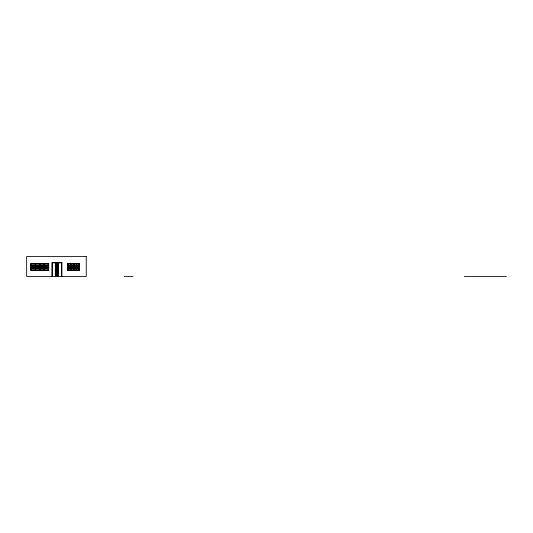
<?xml version="1.0" encoding="UTF-8"?>
<svg xmlns="http://www.w3.org/2000/svg" width="533" height="533" viewBox="0 0 533 533"><rect width="100%" height="100%" fill="white"/><g stroke="black" fill="none" stroke-linecap="round" stroke-linejoin="round"><path stroke-width="0.8" d="M61.908 262.529L51.974 262.529L51.974 276.434M35.464 263.935L39.522 263.935L39.522 265.867L35.464 265.867M44.239 263.935L48.296 263.935L48.296 265.867L44.239 265.867M73.374 263.935L70.809 263.935L70.809 265.867M67.824 265.78L79.417 265.78M31.161 265.947L39.602 265.947M39.935 265.947L48.376 265.947M67.991 265.947L73.454 265.947M73.787 265.947L79.25 265.947M35.464 266.034L39.522 266.034L39.522 267.959L35.464 267.959M44.239 266.034L48.296 266.034L48.296 267.959L44.239 267.959M73.374 266.034L70.809 266.034L70.809 267.959M67.824 267.879L79.417 267.879M31.161 268.046L39.602 268.046M39.935 268.046L48.376 268.046M67.991 268.046L73.454 268.046M73.787 268.046L79.25 268.046M35.464 268.126L39.522 268.126L39.522 270.058L35.464 270.058M44.239 268.126L48.296 268.126L48.296 270.058L44.239 270.058M73.374 268.126L70.809 268.126L70.809 270.058L73.374 270.058M124.342 276.434L132.837 276.434M464.303 276.434L506.35 276.434M79.164 265.867L79.164 263.935L76.599 263.935L76.599 265.867M79.164 267.959L79.164 266.034L76.599 266.034L76.599 267.959M76.519 263.848L76.519 270.144M76.432 265.867L76.432 263.935L73.867 263.935L73.867 265.867M76.432 267.959L76.432 266.034L73.867 266.034L73.867 267.959M73.621 263.688L73.621 270.304M70.722 263.848L70.722 270.144M70.642 265.867L70.642 263.935L68.077 263.935L68.077 265.867M70.642 267.959L70.642 266.034L68.077 266.034L68.077 267.959M61.908 262.363L61.908 276.434M61.581 276.434L61.542 262.856L57.278 262.856L57.278 276.434M61.442 262.856L61.442 276.434M58.563 262.856L58.563 276.434M58.397 262.856L58.397 276.434M56.944 262.529L56.944 276.434M56.611 276.434L56.611 262.856L52.307 262.856L52.307 276.434M55.492 262.856L55.492 276.434M55.325 262.856L55.325 276.434M52.447 262.856L52.447 276.434M44.152 263.848L44.152 270.144M39.768 263.688L39.768 270.304M35.385 263.848L35.385 270.144M86.246 256.566L26.65 256.566L26.65 276.434L86.246 276.434L86.246 256.566M48.71 263.522L30.847 263.522L30.847 270.471L48.71 270.471L48.71 263.522M79.584 263.522L67.664 263.522L67.664 270.471L79.584 270.471L79.584 263.522M48.543 263.688L30.994 263.688L30.994 270.304L48.543 270.304L48.543 263.688M79.417 263.688L67.824 263.688L67.824 270.304L79.417 270.304L79.417 263.688M39.602 263.848L31.161 263.848L31.161 270.144L39.602 270.144L39.602 263.848M48.376 263.848L39.935 263.848L39.935 270.144L48.376 270.144L48.376 263.848M73.454 263.848L67.991 263.848L67.991 270.144L73.454 270.144L73.454 263.848M79.25 263.848L73.787 263.848L73.787 270.144L79.25 270.144L79.25 263.848M35.298 263.935L31.24 263.935L31.24 265.867L35.298 265.867L35.298 263.935M44.072 263.935L40.015 263.935L40.015 265.867L44.072 265.867L44.072 263.935M35.298 266.034L31.24 266.034L31.24 267.959L35.298 267.959L35.298 266.034M44.072 266.034L40.015 266.034L40.015 267.959L44.072 267.959L44.072 266.034M35.298 268.126L31.24 268.126L31.24 270.058L35.298 270.058L35.298 268.126M44.072 268.126L40.015 268.126L40.015 270.058L44.072 270.058L44.072 268.126M70.642 268.126L68.077 268.126L68.077 270.058L70.642 270.058L70.642 268.126M76.432 268.126L73.867 268.126L73.867 270.058L76.432 270.058L76.432 268.126M79.164 268.126L76.599 268.126L76.599 270.058L79.164 270.058L79.164 268.126"/></g></svg>
